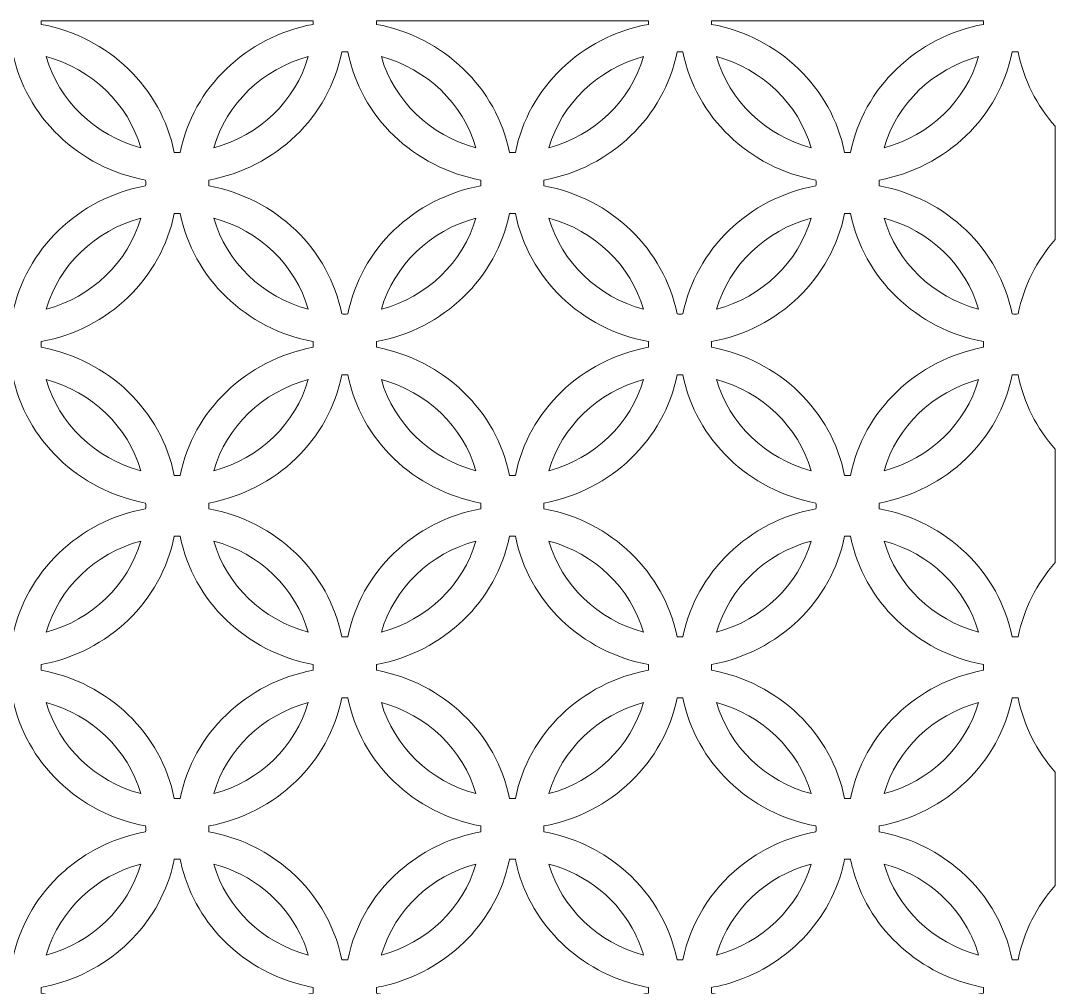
# Model space of a CAD drawing. Header units: millimetres. Extents: x -1200 to 1200, y -590 to 590.
# Drawn here: x 569 to 1200, y 0 to 590 of the extents above; entities that cross this region are included whole.
import ezdxf

# ---------------------------------------------------------------- set-up
doc = ezdxf.new("R2010")
doc.units = ezdxf.units.MM
doc.header["$MEASUREMENT"] = 0
doc.layers.add('Layer 1', color=7, linetype='Continuous')

msp = doc.modelspace()

# ---------------------------------------------------------------- linework, layer by layer
at = {"layer": 'Layer 1', "color": 250, "lineweight": 20}
for points, knots in [([(581.2668, 589.9734), (581.2668, 589.9734), (747.2528, 589.9734), (747.2528, 589.9734), (747.2542, 589.8095), (747.255, 589.6453), (747.255, 589.481), (747.255, 588.8933), (747.2451, 588.3088), (747.2323, 587.7244), (706.2246, 580.1821), (673.9054, 549.0254), (666.0823, 509.4997), (665.4753, 509.4868), (664.8684, 509.4771), (664.2581, 509.4771), (663.6511, 509.4771), (663.0441, 509.4868), (662.4372, 509.4997), (654.6139, 549.0254), (622.2916, 580.1821), (581.2872, 587.7244), (581.2743, 588.3088), (581.2646, 588.8933), (581.2646, 589.481), (581.2646, 589.6453), (581.2655, 589.8095), (581.2668, 589.9734)], [0, 0, 0, 0, 0.11111111, 0.11111111, 0.11111111, 0.22222222, 0.22222222, 0.22222222, 0.33333333, 0.33333333, 0.33333333, 0.44444444, 0.44444444, 0.44444444, 0.55555556, 0.55555556, 0.55555556, 0.66666667, 0.66666667, 0.66666667, 0.77777778, 0.77777778, 0.77777778, 0.88888889, 0.88888889, 0.88888889, 1, 1, 1, 1]), ([(785.7463, 589.9734), (785.7463, 589.9734), (951.7322, 589.9734), (951.7322, 589.9734), (951.7335, 589.8095), (951.7343, 589.6453), (951.7343, 589.481), (951.7343, 588.8933), (951.7247, 588.3088), (951.7118, 587.7244), (910.7074, 580.1821), (878.3883, 549.0254), (870.5618, 509.4997), (869.9547, 509.4868), (869.3479, 509.4771), (868.7408, 509.4771), (868.1306, 509.4771), (867.5236, 509.4868), (866.9166, 509.4997), (859.0935, 549.0254), (826.7712, 580.1821), (785.7668, 587.7244), (785.7538, 588.3088), (785.7441, 588.8933), (785.7441, 589.481), (785.7441, 589.6453), (785.745, 589.8095), (785.7463, 589.9734)], [0, 0, 0, 0, 0.11111111, 0.11111111, 0.11111111, 0.22222222, 0.22222222, 0.22222222, 0.33333333, 0.33333333, 0.33333333, 0.44444444, 0.44444444, 0.44444444, 0.55555556, 0.55555556, 0.55555556, 0.66666667, 0.66666667, 0.66666667, 0.77777778, 0.77777778, 0.77777778, 0.88888889, 0.88888889, 0.88888889, 1, 1, 1, 1]), ([(990.2258, 589.9734), (990.2258, 589.9734), (1156.2118, 589.9734), (1156.2118, 589.9734), (1156.2132, 589.8095), (1156.214, 589.6453), (1156.214, 589.481), (1156.214, 588.8933), (1156.2042, 588.3088), (1156.1912, 587.7244), (1115.1837, 580.1821), (1082.8645, 549.0254), (1075.0413, 509.4997), (1074.4344, 509.4868), (1073.8273, 509.4771), (1073.2204, 509.4771), (1072.6103, 509.4771), (1072.0031, 509.4868), (1071.3963, 509.4997), (1063.573, 549.0254), (1031.2506, 580.1821), (990.2461, 587.7244), (990.2334, 588.3088), (990.2236, 588.8933), (990.2236, 589.481), (990.2236, 589.6453), (990.2244, 589.8095), (990.2258, 589.9734)], [0, 0, 0, 0, 0.11111111, 0.11111111, 0.11111111, 0.22222222, 0.22222222, 0.22222222, 0.33333333, 0.33333333, 0.33333333, 0.44444444, 0.44444444, 0.44444444, 0.55555556, 0.55555556, 0.55555556, 0.66666667, 0.66666667, 0.66666667, 0.77777778, 0.77777778, 0.77777778, 0.88888889, 0.88888889, 0.88888889, 1, 1, 1, 1]), ([(560.1974, 410.9437), (552.3709, 450.4695), (520.0551, 481.6263), (479.0476, 489.1685), (479.0345, 489.7529), (479.0248, 490.3373), (479.0248, 490.9249), (479.0248, 491.5125), (479.0345, 492.0969), (479.0476, 492.6814), (520.0519, 500.2237), (552.3742, 531.3805), (560.1974, 570.9061), (560.8043, 570.919), (561.4114, 570.9288), (562.0215, 570.9288), (562.6287, 570.9288), (563.2355, 570.919), (563.8427, 570.9061), (571.6657, 531.3805), (603.9849, 500.2237), (644.9926, 492.6814), (645.0053, 492.0969), (645.015, 491.5125), (645.015, 490.9249), (645.015, 490.3373), (645.0053, 489.7529), (644.9926, 489.1685), (603.9883, 481.6263), (571.6657, 450.4727), (563.8427, 410.9437), (563.2355, 410.931), (562.6287, 410.9211), (562.0215, 410.9211), (561.4114, 410.9211), (560.8043, 410.931), (560.1974, 410.9437)], [0, 0, 0, 0, 0.08333333, 0.08333333, 0.08333333, 0.16666667, 0.16666667, 0.16666667, 0.25, 0.25, 0.25, 0.33333333, 0.33333333, 0.33333333, 0.41666667, 0.41666667, 0.41666667, 0.5, 0.5, 0.5, 0.58333333, 0.58333333, 0.58333333, 0.66666667, 0.66666667, 0.66666667, 0.75, 0.75, 0.75, 0.83333333, 0.83333333, 0.83333333, 0.91666667, 0.91666667, 0.91666667, 1, 1, 1, 1]), ([(764.677, 410.9437), (756.8538, 450.4695), (724.5312, 481.6263), (683.5269, 489.1685), (683.5141, 489.7529), (683.5044, 490.3373), (683.5044, 490.9249), (683.5044, 491.5125), (683.5141, 492.0969), (683.5269, 492.6814), (724.5312, 500.2237), (756.8538, 531.3805), (764.677, 570.9061), (765.2838, 570.919), (765.891, 570.9288), (766.5011, 570.9288), (767.108, 570.9288), (767.7151, 570.919), (768.3221, 570.9061), (776.145, 531.3805), (808.4644, 500.2237), (849.4721, 492.6814), (849.4849, 492.0969), (849.4946, 491.5125), (849.4946, 490.9249), (849.4946, 490.3373), (849.4849, 489.7529), (849.4721, 489.1685), (808.4677, 481.6263), (776.145, 450.4727), (768.3221, 410.9437), (767.7151, 410.931), (767.108, 410.9211), (766.5011, 410.9211), (765.891, 410.9211), (765.2838, 410.931), (764.677, 410.9437)], [0, 0, 0, 0, 0.08333333, 0.08333333, 0.08333333, 0.16666667, 0.16666667, 0.16666667, 0.25, 0.25, 0.25, 0.33333333, 0.33333333, 0.33333333, 0.41666667, 0.41666667, 0.41666667, 0.5, 0.5, 0.5, 0.58333333, 0.58333333, 0.58333333, 0.66666667, 0.66666667, 0.66666667, 0.75, 0.75, 0.75, 0.83333333, 0.83333333, 0.83333333, 0.91666667, 0.91666667, 0.91666667, 1, 1, 1, 1]), ([(969.1562, 410.9437), (961.3334, 450.4695), (929.0142, 481.6263), (888.0065, 489.1685), (887.9935, 489.7529), (887.9839, 490.3373), (887.9839, 490.9249), (887.9839, 491.5125), (887.9935, 492.0969), (888.0065, 492.6814), (929.0108, 500.2237), (961.3334, 531.3805), (969.1562, 570.9061), (969.7634, 570.919), (970.3704, 570.9288), (970.9807, 570.9288), (971.5876, 570.9288), (972.1946, 570.919), (972.8016, 570.9061), (980.6248, 531.3805), (1012.9471, 500.2237), (1053.9514, 492.6814), (1053.9645, 492.0969), (1053.974, 491.5125), (1053.974, 490.9249), (1053.974, 490.3373), (1053.9645, 489.7529), (1053.9514, 489.1685), (1012.9471, 481.6263), (980.6248, 450.4727), (972.8016, 410.9437), (972.1946, 410.931), (971.5876, 410.9211), (970.9807, 410.9211), (970.3704, 410.9211), (969.7634, 410.931), (969.1562, 410.9437)], [0, 0, 0, 0, 0.08333333, 0.08333333, 0.08333333, 0.16666667, 0.16666667, 0.16666667, 0.25, 0.25, 0.25, 0.33333333, 0.33333333, 0.33333333, 0.41666667, 0.41666667, 0.41666667, 0.5, 0.5, 0.5, 0.58333333, 0.58333333, 0.58333333, 0.66666667, 0.66666667, 0.66666667, 0.75, 0.75, 0.75, 0.83333333, 0.83333333, 0.83333333, 0.91666667, 0.91666667, 0.91666667, 1, 1, 1, 1]), ([(1199.95, 525.5004), (1199.95, 525.5004), (1199.95, 456.3509), (1199.95, 456.3509), (1188.6558, 443.6106), (1180.6693, 428.0638), (1177.2811, 410.9437), (1176.674, 410.931), (1176.0672, 410.9211), (1175.46, 410.9211), (1174.8499, 410.9211), (1174.2427, 410.931), (1173.6359, 410.9437), (1165.8129, 450.4695), (1133.4904, 481.6263), (1092.486, 489.1685), (1092.4731, 489.7529), (1092.4633, 490.3373), (1092.4633, 490.9249), (1092.4633, 491.5125), (1092.4731, 492.0969), (1092.486, 492.6814), (1133.4904, 500.2237), (1165.8129, 531.3805), (1173.6359, 570.9061), (1174.2427, 570.919), (1174.8499, 570.9288), (1175.46, 570.9288), (1176.0672, 570.9288), (1176.674, 570.919), (1177.2811, 570.9061), (1180.6693, 553.7874), (1188.6558, 538.2409), (1199.95, 525.5004)], [0, 0, 0, 0, 0.09090909, 0.09090909, 0.09090909, 0.18181818, 0.18181818, 0.18181818, 0.27272727, 0.27272727, 0.27272727, 0.36363636, 0.36363636, 0.36363636, 0.45454545, 0.45454545, 0.45454545, 0.54545455, 0.54545455, 0.54545455, 0.63636364, 0.63636364, 0.63636364, 0.72727273, 0.72727273, 0.72727273, 0.81818182, 0.81818182, 0.81818182, 0.90909091, 0.90909091, 0.90909091, 1, 1, 1, 1]), ([(641.9865, 512.3957), (614.0616, 519.8799), (592.0581, 541.0893), (584.2931, 568.0102), (612.2179, 560.5259), (634.2217, 539.3166), (641.9865, 512.3957)], [0, 0, 0, 0, 0.5, 0.5, 0.5, 1, 1, 1, 1]), ([(686.5328, 512.3957), (694.2979, 539.3166), (716.3013, 560.5259), (744.2264, 568.0102), (736.4614, 541.0893), (714.4578, 519.8799), (686.5328, 512.3957)], [0, 0, 0, 0, 0.5, 0.5, 0.5, 1, 1, 1, 1]), ([(846.4661, 512.3957), (818.541, 519.8799), (796.5375, 541.0893), (788.7726, 568.0102), (816.6976, 560.5259), (838.7011, 539.3166), (846.4661, 512.3957)], [0, 0, 0, 0, 0.5, 0.5, 0.5, 1, 1, 1, 1]), ([(891.0124, 512.3957), (898.7774, 539.3166), (920.781, 560.5259), (948.7059, 568.0102), (940.9408, 541.0893), (918.9372, 519.8799), (891.0124, 512.3957)], [0, 0, 0, 0, 0.5, 0.5, 0.5, 1, 1, 1, 1]), ([(1050.9454, 512.3957), (1023.0207, 519.8799), (1001.0172, 541.0893), (993.2521, 568.0102), (1021.1771, 560.5259), (1043.1805, 539.3166), (1050.9454, 512.3957)], [0, 0, 0, 0, 0.5, 0.5, 0.5, 1, 1, 1, 1]), ([(1095.492, 512.3957), (1103.2568, 539.3166), (1125.2605, 560.5259), (1153.1852, 568.0102), (1145.4203, 541.0893), (1123.4168, 519.8799), (1095.492, 512.3957)], [0, 0, 0, 0, 0.5, 0.5, 0.5, 1, 1, 1, 1]), ([(581.2646, 392.3725), (581.2646, 392.9601), (581.2743, 393.5443), (581.2872, 394.1256), (622.2948, 401.671), (654.6139, 432.8247), (662.4372, 472.3536), (663.0441, 472.3632), (663.6511, 472.373), (664.2581, 472.373), (664.8684, 472.373), (665.4753, 472.3632), (666.0823, 472.3536), (673.9054, 432.8247), (706.2279, 401.671), (747.2323, 394.1256), (747.2451, 393.5443), (747.255, 392.9601), (747.255, 392.3725), (747.255, 391.7848), (747.2451, 391.1971), (747.2323, 390.6161), (706.2246, 383.0737), (673.9054, 351.9168), (666.0823, 312.3911), (665.4753, 312.3784), (664.8684, 312.3688), (664.2581, 312.3688), (663.6511, 312.3688), (663.0441, 312.3784), (662.4372, 312.3911), (654.6139, 351.9168), (622.2916, 383.0706), (581.2872, 390.6161), (581.2743, 391.1971), (581.2646, 391.7848), (581.2646, 392.3725)], [0, 0, 0, 0, 0.08333333, 0.08333333, 0.08333333, 0.16666667, 0.16666667, 0.16666667, 0.25, 0.25, 0.25, 0.33333333, 0.33333333, 0.33333333, 0.41666667, 0.41666667, 0.41666667, 0.5, 0.5, 0.5, 0.58333333, 0.58333333, 0.58333333, 0.66666667, 0.66666667, 0.66666667, 0.75, 0.75, 0.75, 0.83333333, 0.83333333, 0.83333333, 0.91666667, 0.91666667, 0.91666667, 1, 1, 1, 1]), ([(584.2931, 413.8431), (592.0581, 440.7608), (614.0616, 461.97), (641.9865, 469.4544), (634.2217, 442.5366), (612.2179, 421.3273), (584.2931, 413.8431)], [0, 0, 0, 0, 0.5, 0.5, 0.5, 1, 1, 1, 1]), ([(744.2264, 413.8431), (716.3013, 421.3273), (694.2979, 442.5366), (686.5328, 469.4544), (714.4578, 461.97), (736.4614, 440.7608), (744.2264, 413.8431)], [0, 0, 0, 0, 0.5, 0.5, 0.5, 1, 1, 1, 1]), ([(785.7441, 392.3725), (785.7441, 392.9601), (785.7538, 393.5443), (785.7668, 394.1256), (826.7742, 401.671), (859.0935, 432.8247), (866.9166, 472.3536), (867.5236, 472.3632), (868.1306, 472.373), (868.7408, 472.373), (869.3479, 472.373), (869.9547, 472.3632), (870.5618, 472.3536), (878.385, 432.8247), (910.7074, 401.671), (951.7118, 394.1256), (951.7247, 393.5443), (951.7343, 392.9601), (951.7343, 392.3725), (951.7343, 391.7848), (951.7247, 391.1971), (951.7118, 390.6161), (910.7074, 383.0737), (878.3883, 351.9168), (870.5618, 312.3911), (869.9547, 312.3784), (869.3479, 312.3688), (868.7408, 312.3688), (868.1306, 312.3688), (867.5236, 312.3784), (866.9166, 312.3911), (859.0935, 351.9168), (826.7712, 383.0706), (785.7668, 390.6161), (785.7538, 391.1971), (785.7441, 391.7848), (785.7441, 392.3725)], [0, 0, 0, 0, 0.08333333, 0.08333333, 0.08333333, 0.16666667, 0.16666667, 0.16666667, 0.25, 0.25, 0.25, 0.33333333, 0.33333333, 0.33333333, 0.41666667, 0.41666667, 0.41666667, 0.5, 0.5, 0.5, 0.58333333, 0.58333333, 0.58333333, 0.66666667, 0.66666667, 0.66666667, 0.75, 0.75, 0.75, 0.83333333, 0.83333333, 0.83333333, 0.91666667, 0.91666667, 0.91666667, 1, 1, 1, 1]), ([(788.7726, 413.8431), (796.5375, 440.7608), (818.541, 461.97), (846.4661, 469.4544), (838.7011, 442.5366), (816.6976, 421.3273), (788.7726, 413.8431)], [0, 0, 0, 0, 0.5, 0.5, 0.5, 1, 1, 1, 1]), ([(948.7059, 413.8431), (920.781, 421.3273), (898.7774, 442.5366), (891.0124, 469.4544), (918.9372, 461.97), (940.9408, 440.7608), (948.7059, 413.8431)], [0, 0, 0, 0, 0.5, 0.5, 0.5, 1, 1, 1, 1]), ([(990.2236, 392.3725), (990.2236, 392.9601), (990.2334, 393.5443), (990.2461, 394.1256), (1031.254, 401.671), (1063.573, 432.8247), (1071.3963, 472.3536), (1072.0031, 472.3632), (1072.6103, 472.373), (1073.2204, 472.373), (1073.8273, 472.373), (1074.4344, 472.3632), (1075.0413, 472.3536), (1082.8645, 432.8247), (1115.1869, 401.671), (1156.1912, 394.1256), (1156.2042, 393.5443), (1156.214, 392.9601), (1156.214, 392.3725), (1156.214, 391.7848), (1156.2042, 391.1971), (1156.1912, 390.6161), (1115.1837, 383.0737), (1082.8645, 351.9168), (1075.0413, 312.3911), (1074.4344, 312.3784), (1073.8273, 312.3688), (1073.2204, 312.3688), (1072.6103, 312.3688), (1072.0031, 312.3784), (1071.3963, 312.3911), (1063.573, 351.9168), (1031.2506, 383.0706), (990.2461, 390.6161), (990.2334, 391.1971), (990.2236, 391.7848), (990.2236, 392.3725)], [0, 0, 0, 0, 0.08333333, 0.08333333, 0.08333333, 0.16666667, 0.16666667, 0.16666667, 0.25, 0.25, 0.25, 0.33333333, 0.33333333, 0.33333333, 0.41666667, 0.41666667, 0.41666667, 0.5, 0.5, 0.5, 0.58333333, 0.58333333, 0.58333333, 0.66666667, 0.66666667, 0.66666667, 0.75, 0.75, 0.75, 0.83333333, 0.83333333, 0.83333333, 0.91666667, 0.91666667, 0.91666667, 1, 1, 1, 1]), ([(993.2521, 413.8431), (1001.0172, 440.7608), (1023.0207, 461.97), (1050.9454, 469.4544), (1043.1805, 442.5366), (1021.1771, 421.3273), (993.2521, 413.8431)], [0, 0, 0, 0, 0.5, 0.5, 0.5, 1, 1, 1, 1]), ([(1153.1852, 413.8431), (1125.2605, 421.3273), (1103.2568, 442.5366), (1095.492, 469.4544), (1123.4168, 461.97), (1145.4203, 440.7608), (1153.1852, 413.8431)], [0, 0, 0, 0, 0.5, 0.5, 0.5, 1, 1, 1, 1]), ([(560.1974, 213.8354), (552.3709, 253.3612), (520.0551, 284.518), (479.0476, 292.0602), (479.0345, 292.6445), (479.0248, 293.229), (479.0248, 293.8166), (479.0248, 294.4042), (479.0345, 294.9887), (479.0476, 295.573), (520.0519, 303.1152), (552.3742, 334.2688), (560.1974, 373.7977), (560.8043, 373.8106), (561.4114, 373.8202), (562.0215, 373.8202), (562.6287, 373.8202), (563.2355, 373.8106), (563.8427, 373.7977), (571.6657, 334.2722), (603.9849, 303.1152), (644.9926, 295.573), (645.0053, 294.9887), (645.015, 294.4042), (645.015, 293.8166), (645.015, 293.229), (645.0053, 292.6445), (644.9926, 292.0602), (603.9883, 284.518), (571.6657, 253.3612), (563.8427, 213.8354), (563.2355, 213.8226), (562.6287, 213.8129), (562.0215, 213.8129), (561.4114, 213.8129), (560.8043, 213.8226), (560.1974, 213.8354)], [0, 0, 0, 0, 0.08333333, 0.08333333, 0.08333333, 0.16666667, 0.16666667, 0.16666667, 0.25, 0.25, 0.25, 0.33333333, 0.33333333, 0.33333333, 0.41666667, 0.41666667, 0.41666667, 0.5, 0.5, 0.5, 0.58333333, 0.58333333, 0.58333333, 0.66666667, 0.66666667, 0.66666667, 0.75, 0.75, 0.75, 0.83333333, 0.83333333, 0.83333333, 0.91666667, 0.91666667, 0.91666667, 1, 1, 1, 1]), ([(764.677, 213.8354), (756.8538, 253.3612), (724.5312, 284.518), (683.5269, 292.0602), (683.5141, 292.6445), (683.5044, 293.229), (683.5044, 293.8166), (683.5044, 294.4042), (683.5141, 294.9887), (683.5269, 295.573), (724.5312, 303.1152), (756.8538, 334.2688), (764.677, 373.7977), (765.2838, 373.8106), (765.891, 373.8202), (766.5011, 373.8202), (767.108, 373.8202), (767.7151, 373.8106), (768.3221, 373.7977), (776.145, 334.2722), (808.4644, 303.1152), (849.4721, 295.573), (849.4849, 294.9887), (849.4946, 294.4042), (849.4946, 293.8166), (849.4946, 293.229), (849.4849, 292.6445), (849.4721, 292.0602), (808.4677, 284.518), (776.145, 253.3612), (768.3221, 213.8354), (767.7151, 213.8226), (767.108, 213.8129), (766.5011, 213.8129), (765.891, 213.8129), (765.2838, 213.8226), (764.677, 213.8354)], [0, 0, 0, 0, 0.08333333, 0.08333333, 0.08333333, 0.16666667, 0.16666667, 0.16666667, 0.25, 0.25, 0.25, 0.33333333, 0.33333333, 0.33333333, 0.41666667, 0.41666667, 0.41666667, 0.5, 0.5, 0.5, 0.58333333, 0.58333333, 0.58333333, 0.66666667, 0.66666667, 0.66666667, 0.75, 0.75, 0.75, 0.83333333, 0.83333333, 0.83333333, 0.91666667, 0.91666667, 0.91666667, 1, 1, 1, 1]), ([(969.1562, 213.8354), (961.3334, 253.3612), (929.0142, 284.518), (888.0065, 292.0602), (887.9935, 292.6445), (887.9839, 293.229), (887.9839, 293.8166), (887.9839, 294.4042), (887.9935, 294.9887), (888.0065, 295.573), (929.0108, 303.1152), (961.3334, 334.2688), (969.1562, 373.7977), (969.7634, 373.8106), (970.3704, 373.8202), (970.9807, 373.8202), (971.5876, 373.8202), (972.1946, 373.8106), (972.8016, 373.7977), (980.6248, 334.2722), (1012.9471, 303.1152), (1053.9514, 295.573), (1053.9645, 294.9887), (1053.974, 294.4042), (1053.974, 293.8166), (1053.974, 293.229), (1053.9645, 292.6445), (1053.9514, 292.0602), (1012.9471, 284.518), (980.6248, 253.3612), (972.8016, 213.8354), (972.1946, 213.8226), (971.5876, 213.8129), (970.9807, 213.8129), (970.3704, 213.8129), (969.7634, 213.8226), (969.1562, 213.8354)], [0, 0, 0, 0, 0.08333333, 0.08333333, 0.08333333, 0.16666667, 0.16666667, 0.16666667, 0.25, 0.25, 0.25, 0.33333333, 0.33333333, 0.33333333, 0.41666667, 0.41666667, 0.41666667, 0.5, 0.5, 0.5, 0.58333333, 0.58333333, 0.58333333, 0.66666667, 0.66666667, 0.66666667, 0.75, 0.75, 0.75, 0.83333333, 0.83333333, 0.83333333, 0.91666667, 0.91666667, 0.91666667, 1, 1, 1, 1]), ([(1199.95, 328.392), (1199.95, 328.392), (1199.95, 259.2413), (1199.95, 259.2413), (1188.6558, 246.5008), (1180.6693, 230.9541), (1177.2811, 213.8354), (1176.674, 213.8226), (1176.0672, 213.8129), (1175.46, 213.8129), (1174.8499, 213.8129), (1174.2427, 213.8226), (1173.6359, 213.8354), (1165.8129, 253.3612), (1133.4904, 284.518), (1092.486, 292.0602), (1092.4731, 292.6445), (1092.4633, 293.229), (1092.4633, 293.8166), (1092.4633, 294.4042), (1092.4731, 294.9887), (1092.486, 295.573), (1133.4904, 303.1152), (1165.8129, 334.2688), (1173.6359, 373.7977), (1174.2427, 373.8106), (1174.8499, 373.8202), (1175.46, 373.8202), (1176.0672, 373.8202), (1176.674, 373.8106), (1177.2811, 373.7977), (1180.6693, 356.6791), (1188.6558, 341.1325), (1199.95, 328.392)], [0, 0, 0, 0, 0.09090909, 0.09090909, 0.09090909, 0.18181818, 0.18181818, 0.18181818, 0.27272727, 0.27272727, 0.27272727, 0.36363636, 0.36363636, 0.36363636, 0.45454545, 0.45454545, 0.45454545, 0.54545455, 0.54545455, 0.54545455, 0.63636364, 0.63636364, 0.63636364, 0.72727273, 0.72727273, 0.72727273, 0.81818182, 0.81818182, 0.81818182, 0.90909091, 0.90909091, 0.90909091, 1, 1, 1, 1]), ([(641.9865, 315.2875), (614.0616, 322.7714), (592.0581, 343.9808), (584.2931, 370.8983), (612.2179, 363.4143), (634.2217, 342.2051), (641.9865, 315.2875)], [0, 0, 0, 0, 0.5, 0.5, 0.5, 1, 1, 1, 1]), ([(686.5328, 315.2875), (694.2979, 342.2051), (716.3013, 363.4143), (744.2264, 370.8983), (736.4614, 343.9808), (714.4578, 322.7714), (686.5328, 315.2875)], [0, 0, 0, 0, 0.5, 0.5, 0.5, 1, 1, 1, 1]), ([(846.4661, 315.2875), (818.541, 322.7714), (796.5375, 343.9808), (788.7726, 370.8983), (816.6976, 363.4143), (838.7011, 342.2051), (846.4661, 315.2875)], [0, 0, 0, 0, 0.5, 0.5, 0.5, 1, 1, 1, 1]), ([(891.0124, 315.2875), (898.7774, 342.2051), (920.781, 363.4143), (948.7059, 370.8983), (940.9408, 343.9808), (918.9372, 322.7714), (891.0124, 315.2875)], [0, 0, 0, 0, 0.5, 0.5, 0.5, 1, 1, 1, 1]), ([(1050.9454, 315.2875), (1023.0207, 322.7714), (1001.0172, 343.9808), (993.2521, 370.8983), (1021.1771, 363.4143), (1043.1805, 342.2051), (1050.9454, 315.2875)], [0, 0, 0, 0, 0.5, 0.5, 0.5, 1, 1, 1, 1]), ([(1095.492, 315.2875), (1103.2568, 342.2051), (1125.2605, 363.4143), (1153.1852, 370.8983), (1145.4203, 343.9808), (1123.4168, 322.7714), (1095.492, 315.2875)], [0, 0, 0, 0, 0.5, 0.5, 0.5, 1, 1, 1, 1]), ([(581.2646, 195.2607), (581.2646, 195.8485), (581.2743, 196.4329), (581.2872, 197.017), (622.2948, 204.5594), (654.6139, 235.7164), (662.4372, 275.2419), (663.0441, 275.2549), (663.6511, 275.2644), (664.2581, 275.2644), (664.8684, 275.2644), (665.4753, 275.2549), (666.0823, 275.2419), (673.9054, 235.7164), (706.2279, 204.5594), (747.2323, 197.017), (747.2451, 196.4329), (747.255, 195.8485), (747.255, 195.2607), (747.255, 194.6731), (747.2451, 194.0888), (747.2323, 193.5043), (706.2246, 185.9622), (673.9054, 154.8053), (666.0823, 115.2798), (665.4753, 115.2666), (664.8684, 115.2569), (664.2581, 115.2569), (663.6511, 115.2569), (663.0441, 115.2666), (662.4372, 115.2798), (654.6139, 154.8084), (622.2916, 185.9622), (581.2872, 193.5043), (581.2743, 194.0888), (581.2646, 194.6731), (581.2646, 195.2607)], [0, 0, 0, 0, 0.08333333, 0.08333333, 0.08333333, 0.16666667, 0.16666667, 0.16666667, 0.25, 0.25, 0.25, 0.33333333, 0.33333333, 0.33333333, 0.41666667, 0.41666667, 0.41666667, 0.5, 0.5, 0.5, 0.58333333, 0.58333333, 0.58333333, 0.66666667, 0.66666667, 0.66666667, 0.75, 0.75, 0.75, 0.83333333, 0.83333333, 0.83333333, 0.91666667, 0.91666667, 0.91666667, 1, 1, 1, 1]), ([(584.2931, 216.7317), (592.0581, 243.6524), (614.0616, 264.8617), (641.9865, 272.3458), (634.2217, 245.425), (612.2179, 224.2155), (584.2931, 216.7317)], [0, 0, 0, 0, 0.5, 0.5, 0.5, 1, 1, 1, 1]), ([(744.2264, 216.7317), (716.3013, 224.2155), (694.2979, 245.425), (686.5328, 272.3458), (714.4578, 264.8617), (736.4614, 243.6524), (744.2264, 216.7317)], [0, 0, 0, 0, 0.5, 0.5, 0.5, 1, 1, 1, 1]), ([(785.7441, 195.2607), (785.7441, 195.8485), (785.7538, 196.4329), (785.7668, 197.017), (826.7742, 204.5594), (859.0935, 235.7164), (866.9166, 275.2419), (867.5236, 275.2549), (868.1306, 275.2644), (868.7408, 275.2644), (869.3479, 275.2644), (869.9547, 275.2549), (870.5618, 275.2419), (878.385, 235.7164), (910.7074, 204.5594), (951.7118, 197.017), (951.7247, 196.4329), (951.7343, 195.8485), (951.7343, 195.2607), (951.7343, 194.6731), (951.7247, 194.0888), (951.7118, 193.5043), (910.7074, 185.9622), (878.3883, 154.8053), (870.5618, 115.2798), (869.9547, 115.2666), (869.3479, 115.2569), (868.7408, 115.2569), (868.1306, 115.2569), (867.5236, 115.2666), (866.9166, 115.2798), (859.0935, 154.8084), (826.7712, 185.9622), (785.7668, 193.5043), (785.7538, 194.0888), (785.7441, 194.6731), (785.7441, 195.2607)], [0, 0, 0, 0, 0.08333333, 0.08333333, 0.08333333, 0.16666667, 0.16666667, 0.16666667, 0.25, 0.25, 0.25, 0.33333333, 0.33333333, 0.33333333, 0.41666667, 0.41666667, 0.41666667, 0.5, 0.5, 0.5, 0.58333333, 0.58333333, 0.58333333, 0.66666667, 0.66666667, 0.66666667, 0.75, 0.75, 0.75, 0.83333333, 0.83333333, 0.83333333, 0.91666667, 0.91666667, 0.91666667, 1, 1, 1, 1]), ([(788.7726, 216.7317), (796.5375, 243.6524), (818.541, 264.8617), (846.4661, 272.3458), (838.7011, 245.425), (816.6976, 224.2155), (788.7726, 216.7317)], [0, 0, 0, 0, 0.5, 0.5, 0.5, 1, 1, 1, 1]), ([(948.7059, 216.7317), (920.781, 224.2155), (898.7774, 245.425), (891.0124, 272.3458), (918.9372, 264.8617), (940.9408, 243.6524), (948.7059, 216.7317)], [0, 0, 0, 0, 0.5, 0.5, 0.5, 1, 1, 1, 1]), ([(990.2236, 195.2607), (990.2236, 195.8485), (990.2334, 196.4329), (990.2461, 197.017), (1031.254, 204.5594), (1063.573, 235.7164), (1071.3963, 275.2419), (1072.0031, 275.2549), (1072.6103, 275.2644), (1073.2204, 275.2644), (1073.8273, 275.2644), (1074.4344, 275.2549), (1075.0413, 275.2419), (1082.8645, 235.7164), (1115.1869, 204.5594), (1156.1912, 197.017), (1156.2042, 196.4329), (1156.214, 195.8485), (1156.214, 195.2607), (1156.214, 194.6731), (1156.2042, 194.0888), (1156.1912, 193.5043), (1115.1837, 185.9622), (1082.8645, 154.8053), (1075.0413, 115.2798), (1074.4344, 115.2666), (1073.8273, 115.2569), (1073.2204, 115.2569), (1072.6103, 115.2569), (1072.0031, 115.2666), (1071.3963, 115.2798), (1063.573, 154.8084), (1031.2506, 185.9622), (990.2461, 193.5043), (990.2334, 194.0888), (990.2236, 194.6731), (990.2236, 195.2607)], [0, 0, 0, 0, 0.08333333, 0.08333333, 0.08333333, 0.16666667, 0.16666667, 0.16666667, 0.25, 0.25, 0.25, 0.33333333, 0.33333333, 0.33333333, 0.41666667, 0.41666667, 0.41666667, 0.5, 0.5, 0.5, 0.58333333, 0.58333333, 0.58333333, 0.66666667, 0.66666667, 0.66666667, 0.75, 0.75, 0.75, 0.83333333, 0.83333333, 0.83333333, 0.91666667, 0.91666667, 0.91666667, 1, 1, 1, 1]), ([(993.2521, 216.7317), (1001.0172, 243.6524), (1023.0207, 264.8617), (1050.9454, 272.3458), (1043.1805, 245.425), (1021.1771, 224.2155), (993.2521, 216.7317)], [0, 0, 0, 0, 0.5, 0.5, 0.5, 1, 1, 1, 1]), ([(1153.1852, 216.7317), (1125.2605, 224.2155), (1103.2568, 245.425), (1095.492, 272.3458), (1123.4168, 264.8617), (1145.4203, 243.6524), (1153.1852, 216.7317)], [0, 0, 0, 0, 0.5, 0.5, 0.5, 1, 1, 1, 1]), ([(549.908, 44.6978), (543.8042, 55.6545), (535.613, 65.3701), (525.8479, 73.3522), (512.6887, 84.1061), (496.6707, 91.7091), (479.0476, 94.9517), (479.0345, 95.5362), (479.0248, 96.1206), (479.0248, 96.7083), (479.0248, 97.2958), (479.0345, 97.877), (479.0476, 98.4614), (520.0519, 106.0069), (552.3742, 137.1604), (560.1974, 176.6893), (560.8043, 176.6991), (561.4114, 176.7121), (562.0215, 176.7121), (562.6287, 176.7121), (563.2355, 176.6991), (563.8427, 176.6893), (571.6657, 137.1637), (603.9849, 106.0069), (644.9926, 98.4614), (645.0053, 97.877), (645.015, 97.2958), (645.015, 96.7083), (645.015, 96.1206), (645.0053, 95.5362), (644.9926, 94.9517), (627.3704, 91.709), (611.3519, 84.1058), (598.1927, 73.3518), (595.8655, 71.4501), (593.6275, 69.4499), (591.486, 67.3577), (577.5858, 53.7775), (567.7456, 36.3269), (563.8642, 16.8357), (563.8569, 16.7993), (563.8498, 16.7634), (563.8427, 16.7271), (563.2355, 16.7143), (562.6287, 16.7044), (562.0215, 16.7044), (561.4114, 16.7044), (560.8043, 16.7143), (560.1974, 16.7271), (560.1797, 16.8163), (560.162, 16.9056), (560.144, 16.9945), (558.1674, 26.8289), (554.6739, 36.1419), (549.908, 44.6978)], [0, 0, 0, 0, 0.05555556, 0.05555556, 0.05555556, 0.11111111, 0.11111111, 0.11111111, 0.16666667, 0.16666667, 0.16666667, 0.22222222, 0.22222222, 0.22222222, 0.27777778, 0.27777778, 0.27777778, 0.33333333, 0.33333333, 0.33333333, 0.38888889, 0.38888889, 0.38888889, 0.44444444, 0.44444444, 0.44444444, 0.5, 0.5, 0.5, 0.55555556, 0.55555556, 0.55555556, 0.61111111, 0.61111111, 0.61111111, 0.66666667, 0.66666667, 0.66666667, 0.72222222, 0.72222222, 0.72222222, 0.77777778, 0.77777778, 0.77777778, 0.83333333, 0.83333333, 0.83333333, 0.88888889, 0.88888889, 0.88888889, 0.94444444, 0.94444444, 0.94444444, 1, 1, 1, 1]), ([(641.9865, 118.1791), (614.0616, 125.6632), (592.0581, 146.8723), (584.2931, 173.7901), (612.2179, 166.3059), (634.2217, 145.0967), (641.9865, 118.1791)], [0, 0, 0, 0, 0.5, 0.5, 0.5, 1, 1, 1, 1]), ([(764.677, 16.7271), (760.2149, 39.2666), (747.7876, 59.0809), (730.3271, 73.3521), (717.1675, 84.1061), (701.1489, 91.709), (683.5269, 94.9517), (683.5141, 95.5362), (683.5044, 96.1206), (683.5044, 96.7083), (683.5044, 97.2958), (683.5141, 97.877), (683.5269, 98.4614), (724.5312, 106.0069), (756.8538, 137.1604), (764.677, 176.6893), (765.2838, 176.6991), (765.891, 176.7121), (766.5011, 176.7121), (767.108, 176.7121), (767.7151, 176.6991), (768.3221, 176.6893), (776.145, 137.1637), (808.4644, 106.0069), (849.4721, 98.4614), (849.4849, 97.877), (849.4946, 97.2958), (849.4946, 96.7083), (849.4946, 96.1206), (849.4849, 95.5362), (849.4721, 94.9517), (831.8499, 91.709), (815.8312, 84.1058), (802.6721, 73.3518), (785.2113, 59.0842), (772.784, 39.2666), (768.3221, 16.7271), (767.7151, 16.7143), (767.108, 16.7044), (766.5011, 16.7044), (765.891, 16.7044), (765.2838, 16.7143), (764.677, 16.7271)], [0, 0, 0, 0, 0.07142857, 0.07142857, 0.07142857, 0.14285714, 0.14285714, 0.14285714, 0.21428571, 0.21428571, 0.21428571, 0.28571429, 0.28571429, 0.28571429, 0.35714286, 0.35714286, 0.35714286, 0.42857143, 0.42857143, 0.42857143, 0.5, 0.5, 0.5, 0.57142857, 0.57142857, 0.57142857, 0.64285714, 0.64285714, 0.64285714, 0.71428571, 0.71428571, 0.71428571, 0.78571429, 0.78571429, 0.78571429, 0.85714286, 0.85714286, 0.85714286, 0.92857143, 0.92857143, 0.92857143, 1, 1, 1, 1]), ([(686.5328, 118.1791), (694.2979, 145.0967), (716.3013, 166.3059), (744.2264, 173.7901), (736.4614, 146.8723), (714.4578, 125.6632), (686.5328, 118.1791)], [0, 0, 0, 0, 0.5, 0.5, 0.5, 1, 1, 1, 1]), ([(846.4661, 118.1791), (818.541, 125.6632), (796.5375, 146.8723), (788.7726, 173.7901), (816.6976, 166.3059), (838.7011, 145.0967), (846.4661, 118.1791)], [0, 0, 0, 0, 0.5, 0.5, 0.5, 1, 1, 1, 1]), ([(969.1562, 16.7271), (964.6943, 39.2666), (952.2671, 59.0809), (934.8064, 73.3518), (934.8064, 73.3518), (934.8083, 73.3518), (934.8083, 73.3518), (921.6489, 84.1058), (905.63, 91.709), (888.0065, 94.9517), (887.9935, 95.5362), (887.9839, 96.1206), (887.9839, 96.7083), (887.9839, 97.2958), (887.9935, 97.877), (888.0065, 98.4614), (929.0108, 106.0069), (961.3334, 137.1604), (969.1562, 176.6893), (969.7634, 176.6991), (970.3704, 176.7121), (970.9807, 176.7121), (971.5876, 176.7121), (972.1946, 176.6991), (972.8016, 176.6893), (980.6248, 137.1637), (1012.9471, 106.0069), (1053.9514, 98.4614), (1053.9645, 97.877), (1053.974, 97.2958), (1053.974, 96.7083), (1053.974, 96.1206), (1053.9645, 95.5362), (1053.9514, 94.9517), (1036.3292, 91.709), (1020.3107, 84.1058), (1007.1516, 73.3518), (989.6909, 59.0842), (977.2637, 39.2666), (972.8016, 16.7271), (972.1946, 16.7143), (971.5876, 16.7044), (970.9807, 16.7044), (970.3704, 16.7044), (969.7634, 16.7143), (969.1562, 16.7271)], [0, 0, 0, 0, 0.06666667, 0.06666667, 0.06666667, 0.13333333, 0.13333333, 0.13333333, 0.2, 0.2, 0.2, 0.26666667, 0.26666667, 0.26666667, 0.33333333, 0.33333333, 0.33333333, 0.4, 0.4, 0.4, 0.46666667, 0.46666667, 0.46666667, 0.53333333, 0.53333333, 0.53333333, 0.6, 0.6, 0.6, 0.66666667, 0.66666667, 0.66666667, 0.73333333, 0.73333333, 0.73333333, 0.8, 0.8, 0.8, 0.86666667, 0.86666667, 0.86666667, 0.93333333, 0.93333333, 0.93333333, 1, 1, 1, 1]), ([(891.0124, 118.1791), (898.7774, 145.0967), (920.781, 166.3059), (948.7059, 173.7901), (940.9408, 146.8723), (918.9372, 125.6632), (891.0124, 118.1791)], [0, 0, 0, 0, 0.5, 0.5, 0.5, 1, 1, 1, 1]), ([(1050.9454, 118.1791), (1023.0207, 125.6632), (1001.0172, 146.8723), (993.2521, 173.7901), (1021.1771, 166.3059), (1043.1805, 145.0967), (1050.9454, 118.1791)], [0, 0, 0, 0, 0.5, 0.5, 0.5, 1, 1, 1, 1]), ([(1199.95, 131.2833), (1199.95, 131.2833), (1199.95, 62.1364), (1199.95, 62.1364), (1188.6779, 49.4221), (1180.7026, 33.9111), (1177.3022, 16.8331), (1177.2952, 16.7977), (1177.288, 16.7624), (1177.2811, 16.7271), (1176.674, 16.7143), (1176.0672, 16.7044), (1175.46, 16.7044), (1174.8499, 16.7044), (1174.2427, 16.7143), (1173.6359, 16.7271), (1169.1739, 39.2666), (1156.7465, 59.0809), (1139.2862, 73.3521), (1126.1265, 84.106), (1110.108, 91.709), (1092.486, 94.9517), (1092.4731, 95.5362), (1092.4633, 96.1206), (1092.4633, 96.7083), (1092.4633, 97.2958), (1092.4731, 97.877), (1092.486, 98.4614), (1133.4904, 106.0069), (1165.8129, 137.1604), (1173.6359, 176.6893), (1174.2427, 176.6991), (1174.8499, 176.7121), (1175.46, 176.7121), (1176.0672, 176.7121), (1176.674, 176.6991), (1177.2811, 176.6893), (1180.6693, 159.5706), (1188.6558, 144.024), (1199.95, 131.2833)], [0, 0, 0, 0, 0.07692308, 0.07692308, 0.07692308, 0.15384615, 0.15384615, 0.15384615, 0.23076923, 0.23076923, 0.23076923, 0.30769231, 0.30769231, 0.30769231, 0.38461538, 0.38461538, 0.38461538, 0.46153846, 0.46153846, 0.46153846, 0.53846154, 0.53846154, 0.53846154, 0.61538462, 0.61538462, 0.61538462, 0.69230769, 0.69230769, 0.69230769, 0.76923077, 0.76923077, 0.76923077, 0.84615385, 0.84615385, 0.84615385, 0.92307692, 0.92307692, 0.92307692, 1, 1, 1, 1]), ([(1095.492, 118.1791), (1103.2568, 145.0967), (1125.2605, 166.3059), (1153.1852, 173.7901), (1145.4203, 146.8723), (1123.4168, 125.6632), (1095.492, 118.1791)], [0, 0, 0, 0, 0.5, 0.5, 0.5, 1, 1, 1, 1]), ([(581.2646, -1.8476), (581.2646, -1.2599), (581.2743, -0.6755), (581.2872, -0.0911), (583.222, 0.2647), (585.1371, 0.6729), (587.0316, 1.1324), (623.6553, 10.0136), (652.4284, 37.9437), (661.3589, 73.3518), (661.3589, 73.3518), (661.3616, 73.3518), (661.3616, 73.3518), (661.7599, 74.9312), (662.1188, 76.5254), (662.4372, 78.1335), (663.0441, 78.1463), (663.6511, 78.1561), (664.2581, 78.1561), (664.8684, 78.1561), (665.4753, 78.1463), (666.0823, 78.1335), (666.4006, 76.5254), (666.7593, 74.9312), (667.1576, 73.3518), (667.1576, 73.3518), (667.1606, 73.3518), (667.1606, 73.3518), (676.2069, 37.4847), (705.616, 9.2911), (742.9158, 0.7968), (744.3432, 0.4719), (745.7824, 0.1755), (747.2323, -0.0912), (747.2451, -0.6755), (747.255, -1.2599), (747.255, -1.8476), (747.255, -2.4352), (747.2451, -3.0197), (747.2323, -3.6041), (735.2838, -5.8017), (724.0729, -10.004), (713.9907, -15.8341), (691.9696, -28.5689), (675.3341, -49.0698), (668.1584, -73.405), (668.1584, -73.405), (668.1537, -73.405), (668.1537, -73.405), (667.3393, -76.1654), (666.6469, -78.9752), (666.0823, -81.8285), (665.4753, -81.8417), (664.8684, -81.8514), (664.2581, -81.8514), (663.6511, -81.8514), (663.0441, -81.8417), (662.4372, -81.8285), (661.8723, -78.9752), (661.1798, -76.1654), (660.3657, -73.405), (660.3657, -73.405), (660.3611, -73.405), (660.3611, -73.405), (653.9065, -51.5208), (639.8043, -32.739), (621.0168, -19.9166), (609.3446, -11.9512), (595.8646, -6.2854), (581.2872, -3.6041), (581.2743, -3.0197), (581.2646, -2.4352), (581.2646, -1.8476)], [0, 0, 0, 0, 0.04166667, 0.04166667, 0.04166667, 0.08333333, 0.08333333, 0.08333333, 0.125, 0.125, 0.125, 0.16666667, 0.16666667, 0.16666667, 0.20833333, 0.20833333, 0.20833333, 0.25, 0.25, 0.25, 0.29166667, 0.29166667, 0.29166667, 0.33333333, 0.33333333, 0.33333333, 0.375, 0.375, 0.375, 0.41666667, 0.41666667, 0.41666667, 0.45833333, 0.45833333, 0.45833333, 0.5, 0.5, 0.5, 0.54166667, 0.54166667, 0.54166667, 0.58333333, 0.58333333, 0.58333333, 0.625, 0.625, 0.625, 0.66666667, 0.66666667, 0.66666667, 0.70833333, 0.70833333, 0.70833333, 0.75, 0.75, 0.75, 0.79166667, 0.79166667, 0.79166667, 0.83333333, 0.83333333, 0.83333333, 0.875, 0.875, 0.875, 0.91666667, 0.91666667, 0.91666667, 0.95833333, 0.95833333, 0.95833333, 1, 1, 1, 1]), ([(785.7441, -1.8476), (785.7441, -1.2599), (785.7538, -0.6755), (785.7668, -0.0911), (787.6507, 0.2554), (789.5162, 0.6516), (791.3618, 1.0963), (828.0565, 9.9378), (856.8959, 37.8954), (865.8383, 73.3518), (865.8383, 73.3518), (865.8413, 73.3518), (865.8413, 73.3518), (866.2397, 74.9312), (866.5984, 76.5254), (866.9166, 78.1335), (867.5236, 78.1463), (868.1306, 78.1561), (868.7408, 78.1561), (869.3479, 78.1561), (869.9547, 78.1463), (870.5618, 78.1335), (870.8802, 76.5254), (871.239, 74.9312), (871.6371, 73.3518), (871.6371, 73.3518), (871.6403, 73.3518), (871.6403, 73.3518), (880.6803, 37.5085), (910.0569, 9.3283), (947.3215, 0.8136), (948.7732, 0.4819), (950.2368, 0.1801), (951.7118, -0.0912), (951.7247, -0.6755), (951.7343, -1.2599), (951.7343, -1.8476), (951.7343, -2.4352), (951.7247, -3.0197), (951.7118, -3.6041), (940.0784, -5.7439), (929.144, -9.7844), (919.2696, -15.3778), (896.8539, -28.076), (879.9021, -48.7768), (872.6379, -73.405), (872.6379, -73.405), (872.6338, -73.405), (872.6338, -73.405), (871.8195, -76.1654), (871.1269, -78.9752), (870.5618, -81.8285), (869.9547, -81.8417), (869.3479, -81.8514), (868.7408, -81.8514), (868.1306, -81.8514), (867.5236, -81.8417), (866.9166, -81.8285), (866.3518, -78.9752), (865.6594, -76.1654), (864.8453, -73.405), (864.8453, -73.405), (864.8406, -73.405), (864.8406, -73.405), (858.3666, -51.4541), (844.1982, -32.6248), (825.3248, -19.7998), (813.6923, -11.8957), (800.2727, -6.2722), (785.7668, -3.6041), (785.7538, -3.0197), (785.7441, -2.4352), (785.7441, -1.8476)], [0, 0, 0, 0, 0.04166667, 0.04166667, 0.04166667, 0.08333333, 0.08333333, 0.08333333, 0.125, 0.125, 0.125, 0.16666667, 0.16666667, 0.16666667, 0.20833333, 0.20833333, 0.20833333, 0.25, 0.25, 0.25, 0.29166667, 0.29166667, 0.29166667, 0.33333333, 0.33333333, 0.33333333, 0.375, 0.375, 0.375, 0.41666667, 0.41666667, 0.41666667, 0.45833333, 0.45833333, 0.45833333, 0.5, 0.5, 0.5, 0.54166667, 0.54166667, 0.54166667, 0.58333333, 0.58333333, 0.58333333, 0.625, 0.625, 0.625, 0.66666667, 0.66666667, 0.66666667, 0.70833333, 0.70833333, 0.70833333, 0.75, 0.75, 0.75, 0.79166667, 0.79166667, 0.79166667, 0.83333333, 0.83333333, 0.83333333, 0.875, 0.875, 0.875, 0.91666667, 0.91666667, 0.91666667, 0.95833333, 0.95833333, 0.95833333, 1, 1, 1, 1]), ([(990.2236, -1.8476), (990.2236, -1.2599), (990.2334, -0.6755), (990.2461, -0.0911), (992.132, 0.2556), (993.9995, 0.6525), (995.8474, 1.0979), (1032.5392, 9.9407), (1061.3758, 37.8973), (1070.3177, 73.3518), (1070.3177, 73.3518), (1070.3207, 73.3518), (1070.3207, 73.3518), (1070.719, 74.9312), (1071.0778, 76.5254), (1071.3963, 78.1335), (1072.0031, 78.1463), (1072.6103, 78.1561), (1073.2204, 78.1561), (1073.8273, 78.1561), (1074.4344, 78.1463), (1075.0413, 78.1335), (1075.3596, 76.5254), (1075.7184, 74.9312), (1076.1168, 73.3518), (1076.1168, 73.3518), (1076.1196, 73.3518), (1076.1196, 73.3518), (1085.1599, 37.5085), (1114.5363, 9.3283), (1151.801, 0.8136), (1153.2528, 0.4819), (1154.7163, 0.1801), (1156.1912, -0.0912), (1156.2042, -0.6755), (1156.214, -1.2599), (1156.214, -1.8476), (1156.214, -2.4352), (1156.2042, -3.0197), (1156.1912, -3.6041), (1144.0343, -5.84), (1132.6411, -10.1513), (1122.423, -16.1408), (1100.6636, -28.8966), (1084.2357, -49.2643), (1077.1174, -73.405), (1077.1174, -73.405), (1077.1126, -73.405), (1077.1126, -73.405), (1076.2987, -76.1654), (1075.6061, -78.9752), (1075.0413, -81.8285), (1074.4344, -81.8417), (1073.8273, -81.8514), (1073.2204, -81.8514), (1072.6103, -81.8514), (1072.0031, -81.8417), (1071.3963, -81.8285), (1070.8315, -78.9752), (1070.139, -76.1654), (1069.3247, -73.405), (1069.3247, -73.405), (1069.32, -73.405), (1069.32, -73.405), (1062.8126, -51.3408), (1048.5313, -32.4308), (1029.5118, -19.6019), (1017.9471, -11.802), (1004.6309, -6.2498), (990.2461, -3.6041), (990.2334, -3.0197), (990.2236, -2.4352), (990.2236, -1.8476)], [0, 0, 0, 0, 0.04166667, 0.04166667, 0.04166667, 0.08333333, 0.08333333, 0.08333333, 0.125, 0.125, 0.125, 0.16666667, 0.16666667, 0.16666667, 0.20833333, 0.20833333, 0.20833333, 0.25, 0.25, 0.25, 0.29166667, 0.29166667, 0.29166667, 0.33333333, 0.33333333, 0.33333333, 0.375, 0.375, 0.375, 0.41666667, 0.41666667, 0.41666667, 0.45833333, 0.45833333, 0.45833333, 0.5, 0.5, 0.5, 0.54166667, 0.54166667, 0.54166667, 0.58333333, 0.58333333, 0.58333333, 0.625, 0.625, 0.625, 0.66666667, 0.66666667, 0.66666667, 0.70833333, 0.70833333, 0.70833333, 0.75, 0.75, 0.75, 0.79166667, 0.79166667, 0.79166667, 0.83333333, 0.83333333, 0.83333333, 0.875, 0.875, 0.875, 0.91666667, 0.91666667, 0.91666667, 0.95833333, 0.95833333, 0.95833333, 1, 1, 1, 1]), ([(584.2931, 19.623), (584.4161, 20.0495), (584.5424, 20.4745), (584.6728, 20.8979), (592.7565, 47.2122), (614.504, 67.8688), (641.9865, 75.2375), (634.2217, 48.3166), (612.2179, 27.1073), (584.2931, 19.623)], [0, 0, 0, 0, 0.33333333, 0.33333333, 0.33333333, 0.66666667, 0.66666667, 0.66666667, 1, 1, 1, 1]), ([(744.2264, 19.623), (716.3013, 27.1073), (694.2979, 48.3166), (686.5328, 75.2375), (709.8862, 68.976), (729.0981, 53.1174), (739.3043, 32.349), (741.3024, 28.2837), (742.9552, 24.0299), (744.2264, 19.623)], [0, 0, 0, 0, 0.33333333, 0.33333333, 0.33333333, 0.66666667, 0.66666667, 0.66666667, 1, 1, 1, 1]), ([(788.7726, 19.623), (788.8948, 20.0469), (789.0205, 20.4692), (789.1497, 20.8898), (797.2316, 47.2081), (818.9807, 67.8679), (846.4661, 75.2375), (838.7011, 48.3166), (816.6976, 27.1073), (788.7726, 19.623)], [0, 0, 0, 0, 0.33333333, 0.33333333, 0.33333333, 0.66666667, 0.66666667, 0.66666667, 1, 1, 1, 1]), ([(948.7059, 19.623), (920.781, 27.1073), (898.7774, 48.3166), (891.0124, 75.2375), (914.3784, 68.9724), (933.5987, 53.1001), (943.8005, 32.3151), (945.7912, 28.2598), (947.4384, 24.0177), (948.7059, 19.623)], [0, 0, 0, 0, 0.33333333, 0.33333333, 0.33333333, 0.66666667, 0.66666667, 0.66666667, 1, 1, 1, 1]), ([(993.2521, 19.623), (993.3789, 20.0628), (993.5096, 20.5011), (993.6441, 20.938), (1001.7377, 47.2332), (1023.4767, 67.8725), (1050.9454, 75.2375), (1043.1805, 48.3166), (1021.1771, 27.1073), (993.2521, 19.623)], [0, 0, 0, 0, 0.33333333, 0.33333333, 0.33333333, 0.66666667, 0.66666667, 0.66666667, 1, 1, 1, 1]), ([(1153.1852, 19.623), (1125.2605, 27.1073), (1103.2568, 48.3166), (1095.492, 75.2375), (1118.8474, 68.9754), (1138.0606, 53.1143), (1148.2663, 32.3434), (1150.263, 28.2796), (1151.9149, 24.0279), (1153.1852, 19.623)], [0, 0, 0, 0, 0.33333333, 0.33333333, 0.33333333, 0.66666667, 0.66666667, 0.66666667, 1, 1, 1, 1])]:
    msp.add_open_spline(points, degree=3, knots=knots, dxfattribs=at)

doc.saveas('drawing.dxf')
